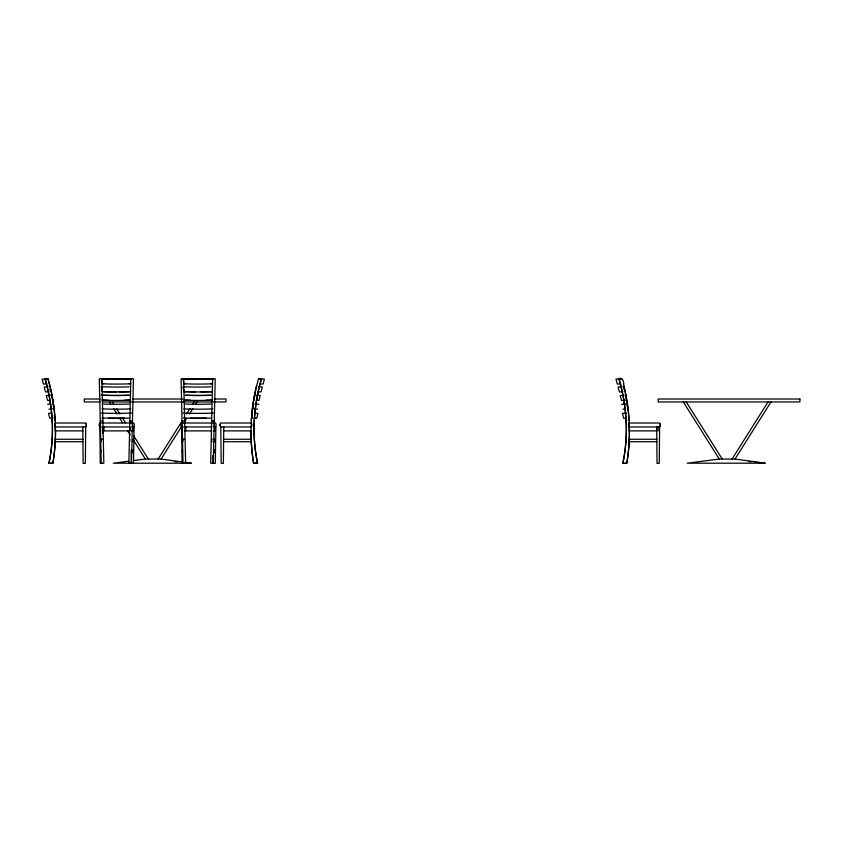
<?xml version="1.0" encoding="UTF-8"?>
<svg xmlns="http://www.w3.org/2000/svg" width="842" height="842" viewBox="0 0 842 842"><rect width="100%" height="100%" fill="white"/><g stroke="black" fill="none" stroke-linecap="round" stroke-linejoin="round"><path stroke-width="1.26" d="M100.651 452.533L100.651 450.07M182.44 452.533L182.44 450.07M85.705 426.947L85.337 463.353L83.126 463.353L82.758 426.947M102.777 433.451L102.808 430.851M99.651 426.947L99.293 425.989A3.084 2.179 -90 0 1 99.293 423.968L99.651 423.01L133.794 423.01L134.152 423.968A3.105 2.179 -90 0 1 134.152 425.989L133.478 463.353L131.257 463.353L131.131 450.354M181.44 426.947L181.083 425.989A3.084 2.179 -90 0 1 181.083 423.968L181.44 423.01L215.594 423.01L215.941 423.968A3.105 2.179 -90 0 1 215.941 425.989L215.268 463.353L213.058 463.353L212.973 455.554M223.751 426.947L223.383 463.353L221.172 463.353L220.804 426.947M659.612 426.947L659.244 463.353L657.034 463.353L656.665 426.947M130.731 391.667L129.173 391.73A31.354 2.61 0 0 1 119.027 391.825M130.752 408.759L129.173 408.949A31.27 2.61 0 0 1 103.629 408.949L102.093 408.886M213.331 378.847L213.342 378.732A31.396 2.621 0 0 1 183.04 378.732L183.882 383.784L185.419 383.847A31.27 2.61 0 0 0 210.963 383.857L212.542 383.668L210.984 383.731M212.542 408.759L210.963 408.949A31.27 2.61 0 0 1 185.419 408.949L183.882 408.886M253.958 400.024L254.642 396.319M253.516 403.823L252.611 408.759L253.379 408.823M252.2 415.39L251.747 417.864L252.516 417.927M258.536 378.647L261.494 378.837L258.536 378.647L256.694 385.636A189.713 189.66 0 0 0 251.348 420.716M86.242 425.989L85.884 426.947L55.098 426.947L54.835 426.315A3.305 2.484 -90 0 1 54.825 423.631L55.098 423.01L85.884 423.01L86.242 423.968A3.084 2.179 -90 0 1 86.242 425.989A3.105 2.21 -90 0 0 86.242 423.968M220.267 423.968L220.625 423.01L251.411 423.01L251.674 423.642A3.305 2.484 90 0 1 251.674 426.326L251.411 426.947L220.625 426.947L220.267 425.989A3.084 2.179 -90 0 1 220.267 423.968A3.105 2.21 -90 0 0 220.267 425.989M660.149 425.989L659.791 426.947L629.006 426.947L628.742 426.315A3.305 2.484 -90 0 1 628.742 423.631L629.006 423.01L659.791 423.01L660.149 423.968A3.084 2.179 -90 0 1 660.149 425.989A3.105 2.21 -90 0 0 660.149 423.968M158.149 459.027L182.367 420.621M186.514 414.032L189.976 408.549M192.734 404.16L194.123 401.96M133.825 460.532L145.361 459.027L161.106 459.027L181.851 426.105M183.935 422.81L186.692 418.421M189.461 414.032L192.923 408.549M195.691 404.16L197.07 401.96M732.066 459.027L768.03 401.96M735.013 459.027L765.083 463.195L687.24 463.195L719.268 459.027L735.013 459.027L770.988 401.96M128.7 461.195L113.323 463.195L191.166 463.195L184.903 462.332M47.457 378.732L42.1 379.174L43.405 384.078L46.899 383.784M48.089 386.72L44.194 387.046L45.5 391.951L48.71 391.688M49.489 395.266L46.278 395.54L47.594 400.445L50.309 400.213M50.457 395.182L51.636 395.087M47.636 404.265L50.846 404.002M48.941 409.17L52.151 408.907M53.12 408.823L53.899 408.759L52.983 403.823M51.709 413.106L48.499 413.369L49.804 418.274L52.52 418.053M53.983 417.927L54.762 417.864L54.298 415.39M621.364 378.732L616.007 379.174L617.323 384.078L620.817 383.784M621.996 386.72L618.102 387.046L619.407 391.951L622.901 391.667M624.09 395.214L620.196 395.54L621.501 400.445L624.711 400.171M625.68 400.097L626.459 400.024L625.543 395.087M621.543 404.265L625.438 403.939M622.859 409.17L625.574 408.949M626.301 413.043L622.406 413.369L623.712 418.274L626.437 418.053M100.261 421.095L102.861 420.905M182.051 421.095L184.661 420.905M129.184 383.731L130.752 383.668L129.173 383.847A31.27 2.61 0 0 1 103.629 383.857L102.05 383.668L103.619 383.731M210.984 391.604L212.542 391.541L210.963 391.73A31.354 2.61 0 0 1 200.828 391.825M45.015 378.647L47.973 378.647L49.815 385.447A189.713 189.66 0 0 1 55.151 420.526L55.446 427.852A191.618 191.566 0 0 1 52.888 463.353L48.952 463.163A166.379 166.327 0 0 0 52.215 420.905A186.335 186.282 0 0 0 45.026 378.647L47.973 378.837L49.815 385.636A189.713 189.66 0 0 1 55.151 420.716M621.88 378.647C613.618 380.289 624.501 373.806 623.722 385.636A189.713 189.66 0 0 1 629.069 420.716M100.04 399.013L84.295 399.013L84.295 401.96L100.04 401.96M132.836 399.013L182.693 399.013M214.184 399.013L225.993 399.013L225.993 401.96L102.661 401.96M100.661 426.947L99.893 426.947L100.261 463.353L102.482 463.353M101.777 426.947L129.984 426.947L129.984 430.883L102.124 430.883M133.846 426.947L132.162 426.947L132.394 426.315A3.305 2.179 90 0 0 132.394 423.631L132.162 423.01M182.461 426.947L181.693 426.947L182.061 463.353L184.272 463.353M183.577 426.947L211.774 426.947M215.636 426.947L213.952 426.947L214.194 426.315A3.305 2.179 90 0 0 214.194 423.631L213.952 423.01M83.116 430.883L55.162 430.883L55.162 426.947M131.594 430.883L133.099 430.883L133.099 426.947L133.078 430.883M184.64 430.883L211.774 430.883M213.394 430.883L214.889 430.883L214.889 426.947L214.868 430.883M223.383 430.883L251.337 430.883M657.034 430.883L629.069 430.883L629.069 426.947M83.084 439.25L55.183 439.25L55.183 441.703L83.084 441.703M100.977 439.25L102.787 439.25M182.777 439.25L184.577 439.25M213.037 439.25L214.963 439.25L214.963 441.703L213.037 441.703M223.425 439.25L251.326 439.25L251.326 441.703L223.425 441.703M656.992 439.25L629.09 439.25L629.09 441.703L656.992 441.703M100.977 441.703L101.314 439.25M182.777 441.703L183.103 439.25M213.405 450.07L214.889 450.07L214.889 452.533L213.405 452.533M48.952 463.163L52.888 463.163A191.618 191.566 0 0 0 55.214 441.934M251.295 441.934A191.618 191.566 0 0 0 253.61 463.163L257.557 463.163L253.621 463.353A191.618 191.566 0 0 1 251.063 427.852L251.337 420.526A189.713 189.66 0 0 1 256.684 385.447M623.733 385.447A189.713 189.66 0 0 1 629.069 420.526L629.353 427.852A191.618 191.566 0 0 1 626.806 463.353L622.859 463.353L626.795 463.163A191.618 191.566 0 0 0 629.121 441.934M185.408 383.731L183.882 383.784M183.84 391.541L185.408 391.604A31.354 2.61 0 0 0 195.565 391.825M185.419 391.73L183.882 391.667L183.061 386.72A31.322 2.61 0 0 0 210.974 386.825M183.84 400.024L185.419 400.213A31.27 2.61 0 0 0 210.963 400.213L212.542 400.024L210.984 400.097A31.354 2.61 0 0 1 206.006 400.234M102.05 400.024L103.619 400.097A31.354 2.61 0 0 0 108.586 400.234M102.093 400.15L103.629 400.213A31.27 2.61 0 0 0 129.173 400.213L130.752 400.024L129.184 400.097A31.354 2.61 0 0 1 124.216 400.234M183.84 417.864L185.408 417.927M183.882 417.99L185.419 418.053A31.27 2.61 0 0 0 210.963 418.053M102.05 417.864L103.629 418.053A31.27 2.61 0 0 0 129.173 418.053M211.647 420.905L214.247 421.095M129.847 420.905L132.457 421.095M259.052 378.732L264.409 379.174L263.093 384.078L259.599 383.784M258.42 386.72L262.315 387.046L261.009 391.951L257.799 391.688M254.873 395.087L256.042 395.182M257.01 395.266L260.22 395.54L258.915 400.445L256.2 400.213M254.979 403.939L258.873 404.265M254.347 408.907L257.557 409.17M254.8 413.106L258.01 413.369L256.705 418.274L253.979 418.053M748.422 461.542L750.99 461.795M754.832 462.174L765.083 463.195M174.515 461.542L177.073 461.795M184.766 462.563L191.166 463.195M161.106 459.027L182.398 461.984M686.251 401.96L722.226 459.027M683.304 401.96L719.268 459.027M112.344 401.96L113.723 404.16M116.491 408.549L119.953 414.032M122.721 418.421L125.49 422.81M133.783 435.988L148.308 459.027M109.386 401.96L110.776 404.16M113.544 408.549L116.996 414.032M119.764 418.421L122.532 422.81M127.374 430.494L130.142 434.882M133.604 440.377L145.361 459.027M626.901 403.823L627.585 407.528M623.459 386.604L623.911 389.067M51.867 396.319L52.541 400.024M49.994 389.067L50.457 391.541M101.472 380.079L102.093 383.784M101.472 387.962L102.093 391.667L103.629 391.73A31.354 2.61 0 0 0 116.396 391.835M658.949 426.947L658.949 430.883M656.928 426.947L656.928 430.883M618.944 378.647A186.335 186.282 0 0 1 626.122 420.905L626.132 421.095A166.379 166.327 0 0 1 622.869 463.353M261.473 378.647A186.335 186.282 0 0 0 254.295 420.905L254.273 421.095A166.379 166.327 0 0 0 257.547 463.353M211.563 439.25L211.563 441.703M185.861 426.947L185.745 430.883M133.173 439.25L133.173 441.703M129.773 439.25L129.773 441.703M103.945 426.947L103.945 430.883M102.587 426.947L102.587 430.883M52.225 420.905L52.225 421.095A166.379 166.327 0 0 1 48.962 463.353M131.541 413.043A31.322 2.61 0 0 1 101.261 413.043M124.216 418.074A31.354 2.61 0 0 1 108.586 418.074M129.173 404.044A31.322 2.61 0 0 1 103.629 404.044M129.173 395.308A31.322 2.61 0 0 1 101.261 395.214M129.194 395.193A31.396 2.621 0 0 1 101.24 395.087M129.173 391.73A31.27 2.61 0 0 1 103.629 391.73M129.173 386.825A31.322 2.61 0 0 1 101.261 386.72M213.331 413.043A31.322 2.61 0 0 1 183.061 413.043M206.006 418.074A31.354 2.61 0 0 1 190.376 418.074M210.974 404.044A31.322 2.61 0 0 1 185.419 404.044M213.331 378.847A31.322 2.61 0 0 1 183.061 378.847M190.376 400.234A31.354 2.61 0 0 1 185.408 400.097M210.974 395.308A31.322 2.61 0 0 1 185.419 395.308M210.984 395.193A31.396 2.621 0 0 1 185.408 395.193M210.963 391.73A31.27 2.61 0 0 1 185.419 391.73M254.295 421.095A186.335 186.282 0 0 1 261.473 378.837M257.547 463.163A166.379 166.327 0 0 1 254.295 420.905M251.179 439.556A191.618 191.566 0 0 1 251.021 431.23M45.026 378.837A186.335 186.282 0 0 1 52.204 421.095M55.488 431.23A191.618 191.566 0 0 1 55.33 439.556M618.944 378.837A186.335 186.282 0 0 1 626.122 421.095M626.122 420.905A166.379 166.327 0 0 1 622.869 463.163M629.395 431.23A191.618 191.566 0 0 1 629.237 439.556M130.826 378.647L128.868 463.163L131.478 463.353L133.436 378.837L130.826 378.647M212.626 378.647L210.668 463.163L213.268 463.353L215.226 378.837L212.626 378.647M131.552 378.732L131.531 378.847A31.322 2.61 0 0 1 101.261 378.847L101.251 378.732A31.396 2.621 0 0 0 131.562 378.732M101.882 378.647L99.282 378.837L101.24 463.353L103.84 463.163L101.882 378.647M183.682 378.647L181.072 378.837L183.03 463.353L185.629 463.163L183.682 378.647M799.9 399.013L658.202 399.013L658.202 401.96L799.9 401.96L799.9 399.013M133.089 450.07L131.615 450.07L131.615 452.533L133.089 452.533L133.089 450.07"/></g></svg>
